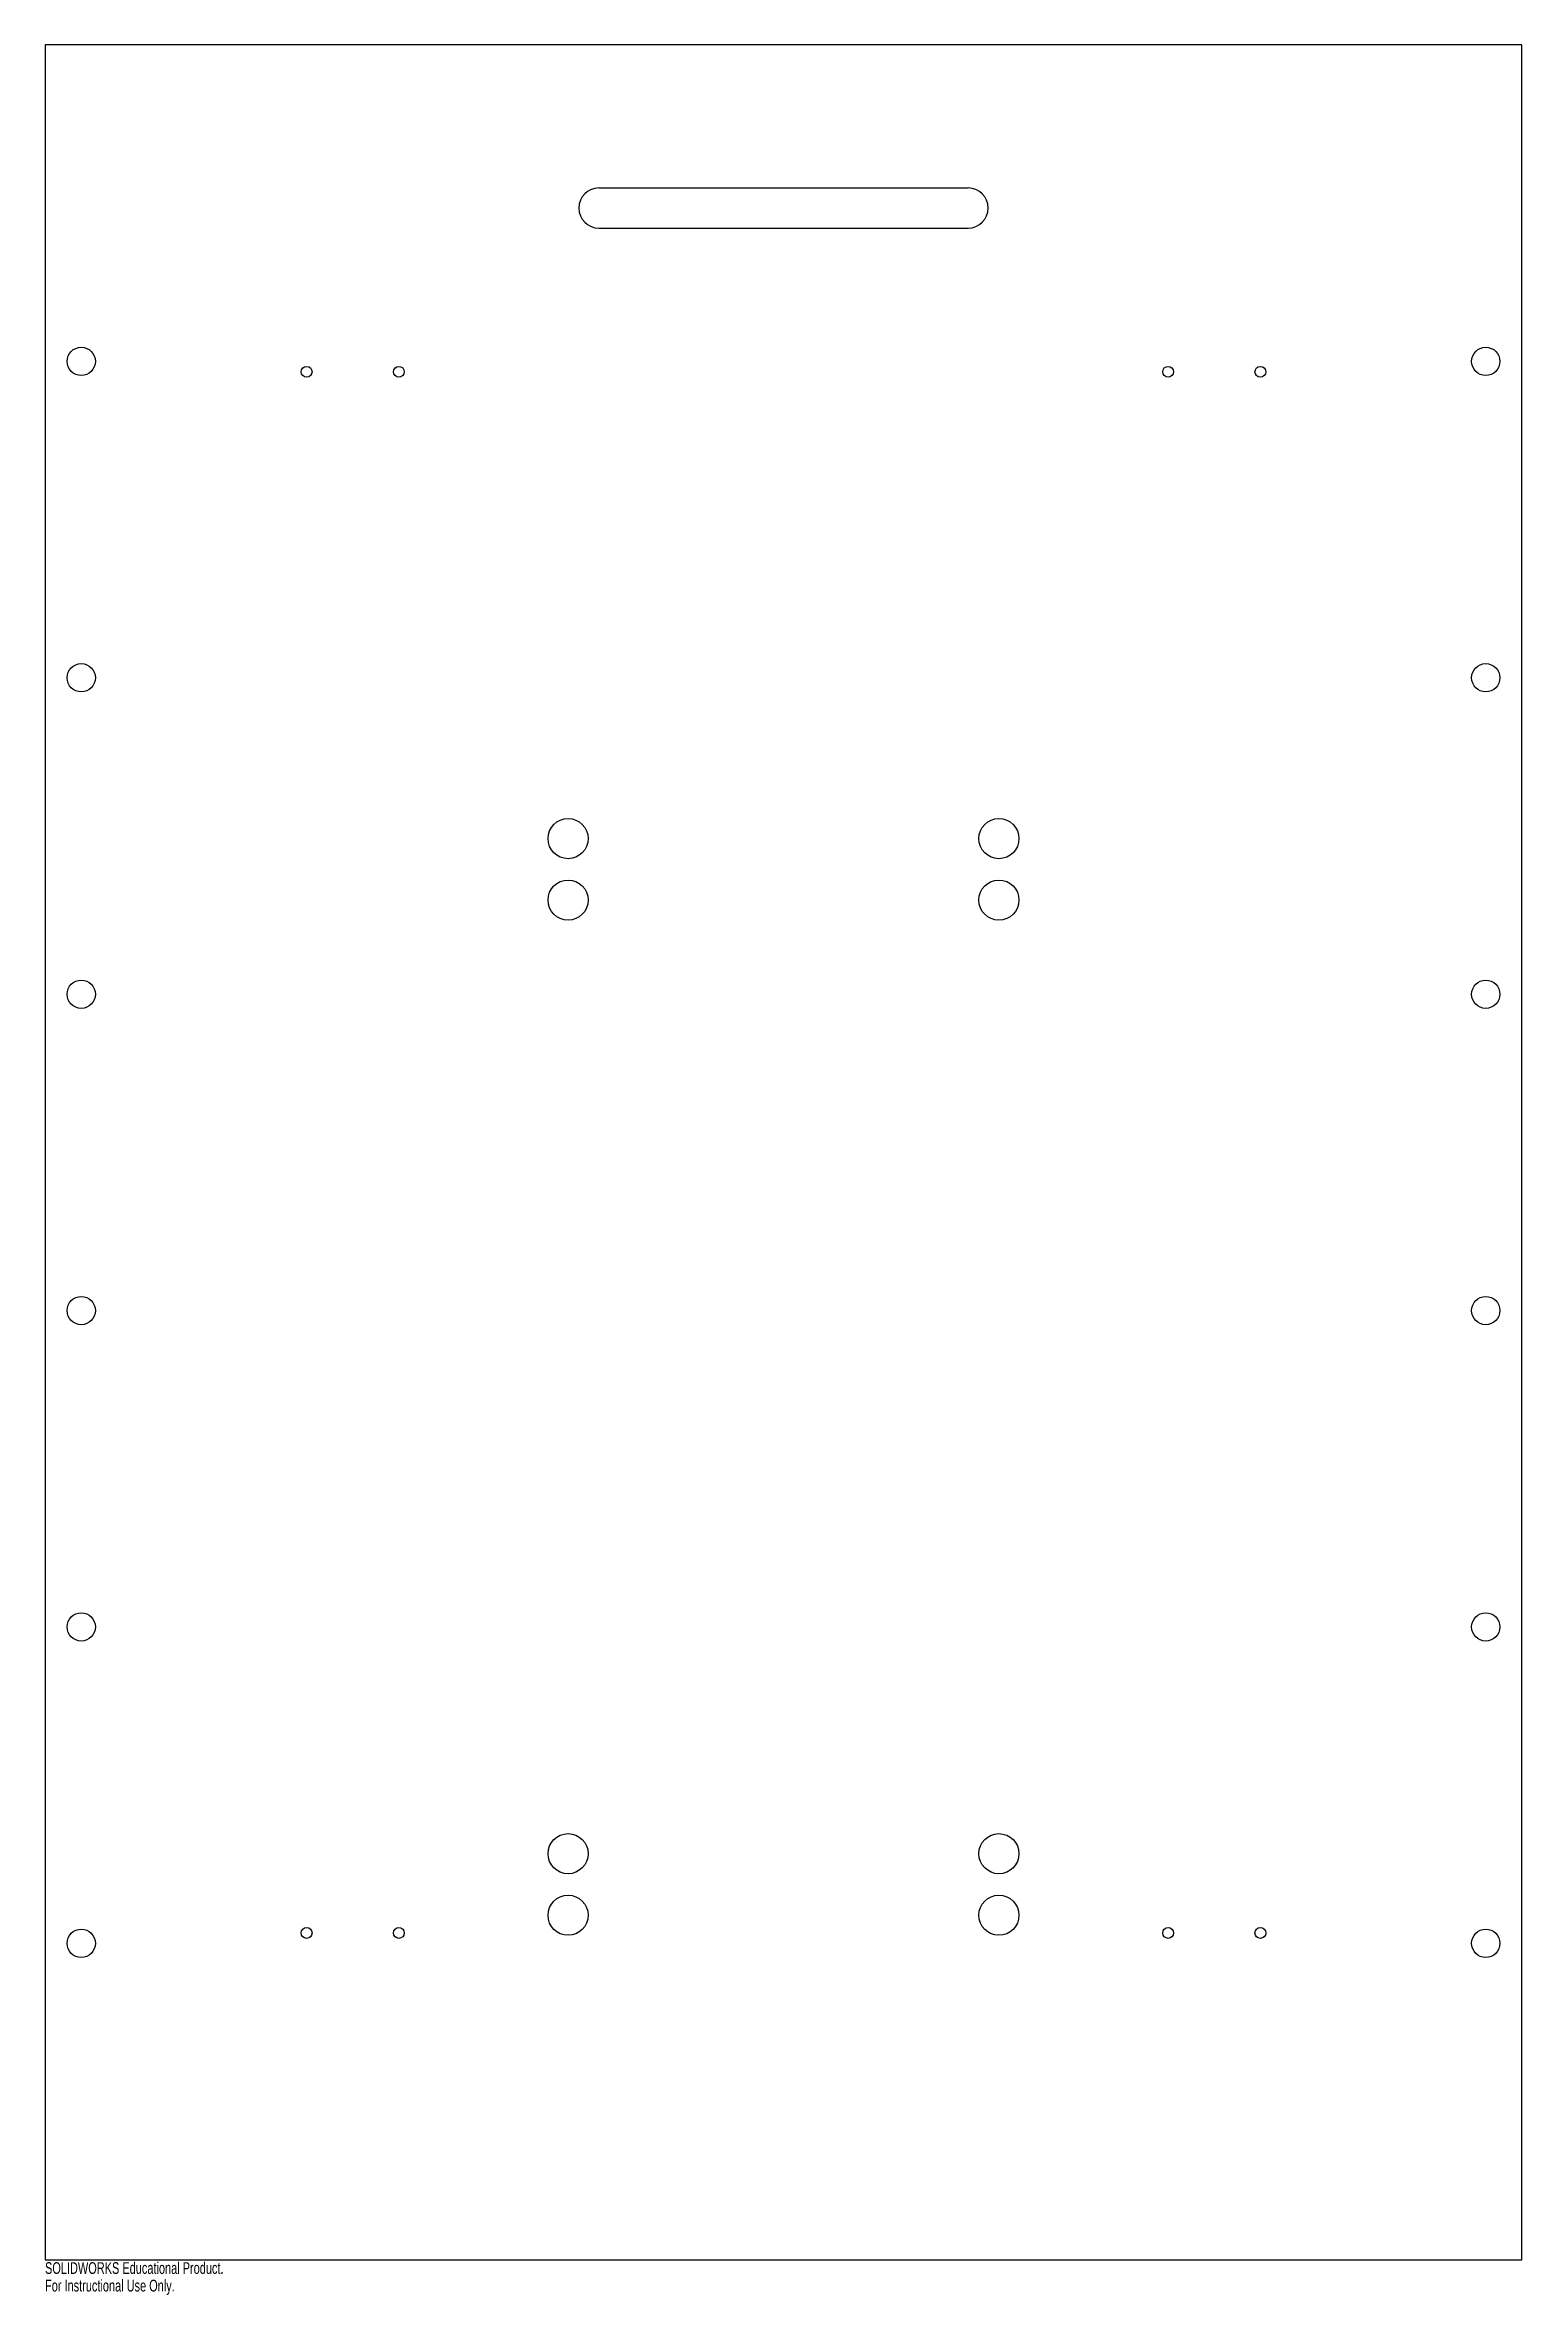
# Model space of a CAD drawing. Header units: inches. Extents: x -12 to 12, y -18.6 to 18.
import ezdxf

# ---------------------------------------------------------------- set-up
doc = ezdxf.new("R2010")
doc.units = ezdxf.units.IN
doc.header["$MEASUREMENT"] = 0
doc.styles.add('SLDTEXTSTYLE0', font='TXT', dxfattribs={"width": 0.7})

msp = doc.modelspace()

# ---------------------------------------------------------------- linework, layer by layer
at = {"color": 7, "linetype": 'Continuous', "lineweight": 25}
for p, q in [((12, 18), (-12, 18)), ((-12, 18), (-12, -18)), ((12, -18), (12, 18)), ((-3, 15.676), (3, 15.676)), ((-3, 15.025), (3, 15.025)), ((-12, -18), (12, -18))]:
    msp.add_line(p, q, dxfattribs=at)
for centre, radius in [((-11.412, 12.857), 0.23), ((11.412, 12.857), 0.23), ((-7.75, 12.688), 0.0885), ((-6.25, 12.688), 0.0885), ((6.25, 12.688), 0.0885), ((7.75, 12.688), 0.0885), ((-11.412, 7.714), 0.23), ((11.412, 7.714), 0.23), ((-3.5, 5.1), 0.326), ((3.5, 5.1), 0.326), ((-3.5, 4.1), 0.326), ((3.5, 4.1), 0.326), ((-11.412, 2.571), 0.23), ((11.412, 2.571), 0.23), ((-11.412, -2.571), 0.23), ((11.412, -2.571), 0.23), ((-11.412, -7.714), 0.23), ((11.412, -7.714), 0.23), ((-3.5, -11.4), 0.326), ((3.5, -11.4), 0.326), ((-3.5, -12.4), 0.326), ((3.5, -12.4), 0.326), ((-11.412, -12.857), 0.23), ((-7.75, -12.688), 0.0885), ((-6.25, -12.688), 0.0885), ((6.25, -12.688), 0.0885), ((7.75, -12.688), 0.0885), ((11.412, -12.857), 0.23)]:
    msp.add_circle(centre, radius, dxfattribs=at)
for centre, start, end in [((-3, 15.35), 90, 270), ((3, 15.35), 270, 90)]:
    msp.add_arc(centre, 0.326, start, end, dxfattribs=at)

# ---------------------------------------------------------------- texts
at = {"color": 7, "linetype": 'Continuous', "char_height": 0.1903, "attachment_point": 1, "style": 'SLDTEXTSTYLE0'}
for s, insert in [('SOLIDWORKS Educational Product.', (-12, -18.04)), ('For Instructional Use Only.', (-12, -18.326))]:
    msp.add_mtext(s, dxfattribs=dict(at, insert=insert))

doc.saveas('drawing.dxf')
